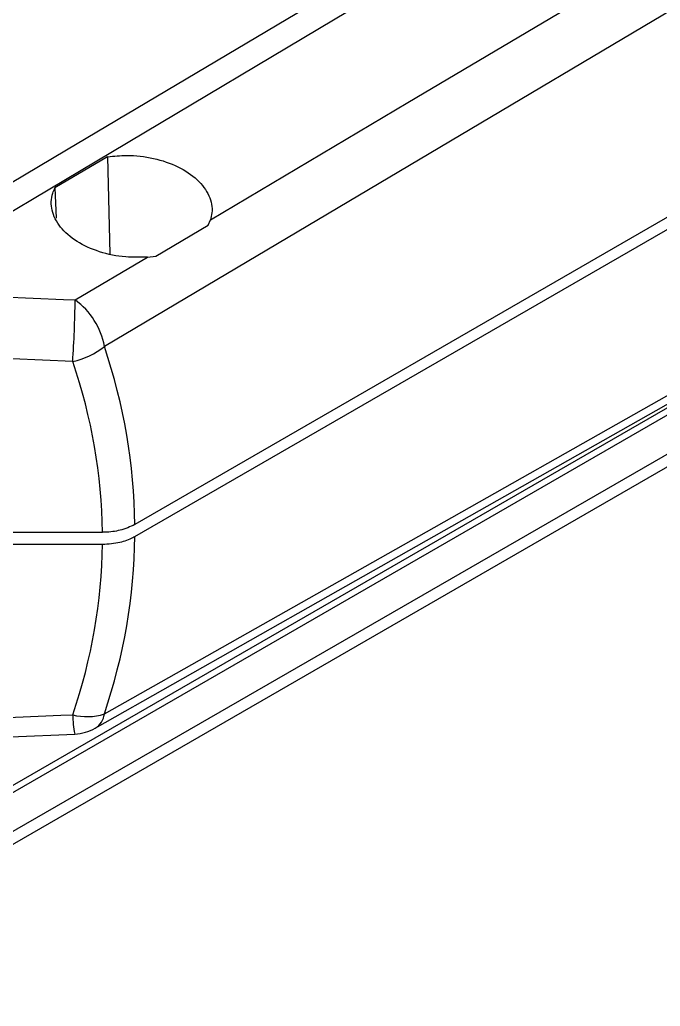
# Model space of a CAD drawing. Extents: x 16.5 to 113.1, y 4.4 to 84.5.
# Drawn here: x 78.993 to 80.746, y 61.375 to 64.077 of the extents above; entities that cross this region are included whole.
import ezdxf

# ---------------------------------------------------------------- set-up
doc = ezdxf.new("R2010")
doc.units = 0
doc.header["$MEASUREMENT"] = 0
doc.layers.add('OBJECT', color=7, linetype='CONTINUOUS')

msp = doc.modelspace()

# ---------------------------------------------------------------- linework, layer by layer
at = {"layer": 'OBJECT'}
for p, q in [((82.6197, 64.6064), (79.3077, 62.6944)), ((79.3077, 62.6618), (82.6197, 64.5738)), ((79.2333, 63.7016), (79.0892, 63.6165)), ((79.2333, 63.7016), (79.2392, 63.4361)), ((79.0892, 63.6165), (79.0923, 63.5336)), ((79.5087, 63.5141), (79.5147, 63.5291)), ((79.3649, 63.4293), (79.5087, 63.5141)), ((79.1445, 63.3095), (79.3427, 63.4271)), ((79.3427, 63.4271), (79.3649, 63.4293)), ((78.2319, 61.5518), (81.003, 63.1515)), ((80.9925, 63.1256), (78.2225, 61.5265)), ((78.2263, 61.4224), (81.0963, 63.0792)), ((78.2052, 61.3749), (81.1289, 63.0627)), ((78.8472, 62.6733), (79.2193, 62.6733)), ((78.8472, 62.6406), (79.2193, 62.6406))]:
    msp.add_line(p, q, dxfattribs=at)
at = {"layer": 'OBJECT', "flags": 128}
for points in [[(78.6835, 63.4607), (78.7709, 63.5127), (79.1203, 63.7205), (80.5181, 64.5519), (81.5788, 65.1829)], [(82.5689, 65.1697), (82.4043, 65.0719), (81.6991, 64.6527), (79.2245, 63.1824)], [(81.6172, 65.1266), (80.7657, 64.6197), (79.8563, 64.0784), (78.7221, 63.4034)], [(79.5147, 63.5291), (80.0552, 63.8499), (80.9659, 64.3904), (81.8018, 64.8866)], [(79.2245, 62.1757), (79.4009, 62.2755), (80.1062, 62.6748), (82.5689, 64.0691)], [(79.1994, 62.1367), (79.8369, 62.4979), (82.5087, 64.0118)], [(78.8626, 63.3218), (79.1123, 63.3109), (79.1445, 63.3095)], [(79.1378, 63.1406), (78.8882, 63.1516), (78.8559, 63.153)], [(78.8559, 62.1609), (79.1056, 62.1719), (79.1378, 62.1733)], [(78.8614, 62.1082), (78.9671, 62.1129), (79.1433, 62.1206)]]:
    msp.add_lwpolyline(points, dxfattribs=at)
at = {"layer": 'OBJECT'}
for centre, radius, start, end in [((75.8466, 63.3557), 3.2982, 356.2609, 359.196), ((79.0267, 63.1465), 0.201, 10.2877, 54.1408), ((79.0936, 63.3433), 0.2074, 282.3086, 309.1436), ((79.1771, 62.3205), 0.1524, 255.0453, 288.1259), ((79.1702, 62.1831), 0.0548, 302.1662, 352.2706), ((79.3947, 62.1734), 0.2569, 180.0177, 191.8608), ((79.1378, 62.2455), 0.125, 272.5143, 299.5299)]:
    msp.add_arc(centre, radius, start, end, dxfattribs=at)
for centre, major_axis, ratio, start_param, end_param in [((74.8777, 62.7291), (4.4298, -0.0781), 0.588782, 0.016641, 0.204544), ((74.8777, 62.657), (4.3416, 0), 0.577382, 0.006515, 0.194163), ((74.8777, 62.657), (4.3416, 0), 0.577382, 6.089022, 6.276671), ((74.8777, 62.7291), (4.4298, -0.0781), 0.588782, 6.099403, 6.287306)]:
    msp.add_ellipse(centre, major_axis=major_axis, ratio=ratio, start_param=start_param, end_param=end_param, dxfattribs=at)
for points, knots in [([(79.2333, 63.7016), (79.2507, 63.7035), (79.2921, 63.7079), (79.3603, 63.6995), (79.428, 63.6763), (79.4815, 63.6402), (79.5141, 63.5957), (79.5215, 63.557), (79.5162, 63.5354), (79.5147, 63.5291)], [0, 0, 0, 0, 0.117568, 0.279861, 0.442586, 0.605907, 0.769589, 0.933238, 1, 1, 1, 1]), ([(79.3427, 63.4271), (79.3227, 63.4264), (79.2781, 63.425), (79.2094, 63.4395), (79.1466, 63.4682), (79.1007, 63.5082), (79.0775, 63.5547), (79.0784, 63.592), (79.0871, 63.6117), (79.0892, 63.6165)], [0, 0, 0, 0, 0.132307, 0.294526, 0.457212, 0.620426, 0.783854, 0.947086, 1, 1, 1, 1]), ([(79.3077, 62.6944), (79.2948, 62.6885), (79.2709, 62.6775), (79.2379, 62.6735), (79.2216, 62.6733), (79.2193, 62.6733)], [0, 0, 0, 0, 0.499401, 0.929163, 1, 1, 1, 1]), ([(79.2193, 62.6406), (79.2356, 62.6417), (79.266, 62.6437), (79.2943, 62.6543), (79.306, 62.6609), (79.3077, 62.6618)], [0, 0, 0, 0, 0.499397, 0.929176, 1, 1, 1, 1])]:
    msp.add_open_spline(points, degree=3, knots=knots, dxfattribs=at)

doc.saveas('drawing.dxf')
